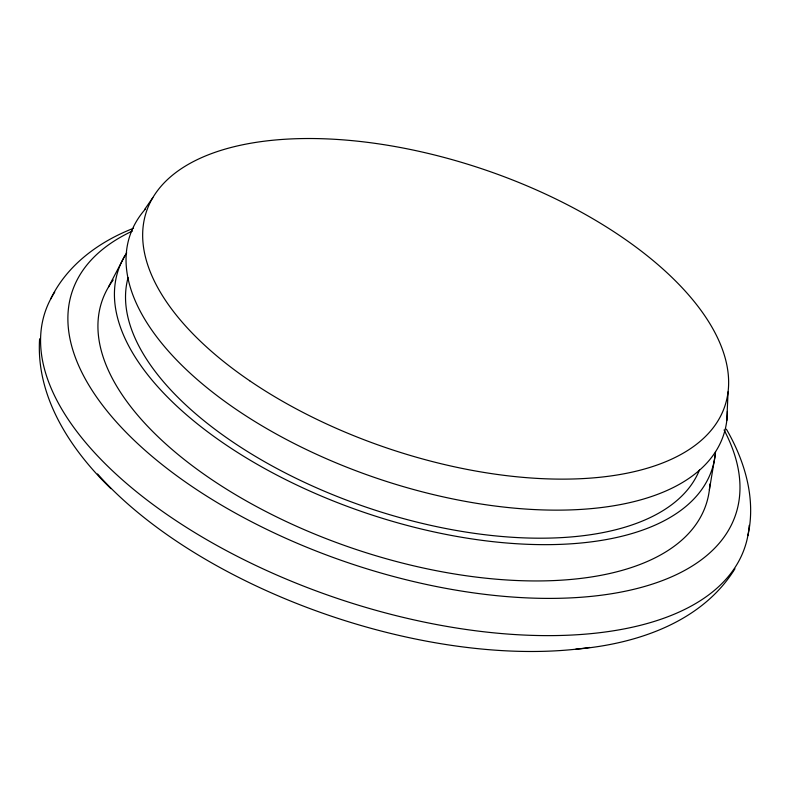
<?xml version="1.0" encoding="UTF-8"?>
<svg xmlns="http://www.w3.org/2000/svg" width="790" height="790" viewBox="0 0 790 790"><rect width="100%" height="100%" fill="white"/><g stroke="black" fill="none" stroke-linecap="round" stroke-linejoin="round"><path stroke-width="1.19" d="M39.609 338.811C35.797 397.054 70.695 449.747 110.906 488.635M726.8 420.566L728.074 391.85M747.893 535.581C756.198 498.865 744.812 461.014 726.395 429.168M709.39 489.78L715.187 455.079M50.669 299.035C66.913 265.104 99.106 241.602 133.53 228.28M108.546 286.928L124.869 255.782M734.957 568.741C701.797 622.579 635.723 644.186 575.792 649.202M144.649 209.459L152.826 197.648M699.515 469.882A301.582 145.745 18.6 0 1 368.683 508.029A301.582 145.745 18.6 0 1 128.069 277.646M727.383 411.452A313.126 151.325 18.6 0 1 372.031 476.597A313.126 151.325 18.6 0 1 145.577 208.846M715.533 451.692A313.126 151.325 18.6 0 1 366.155 513.075A313.126 151.325 18.6 0 1 126.716 252.81M709.884 484.013A318.706 154.02 18.6 0 1 351.797 548.013A318.706 154.02 18.6 0 1 113.187 279.976M749.197 525.38A369.118 178.392 18.6 0 1 338.476 598.8A369.118 178.392 18.6 0 1 54.747 292.073M589.666 647.445A349.97 169.129 18.6 0 1 97.545 473.951M724.065 429.948A349.97 169.129 18.6 0 1 350.187 563.428A349.97 169.129 18.6 0 1 132.444 231.036M249.689 380.77A305.128 147.463 18.6 0 0 724.707 406.534A305.128 147.463 18.6 0 0 332.541 139.168A305.128 147.463 18.6 0 0 249.689 380.77"/></g></svg>
